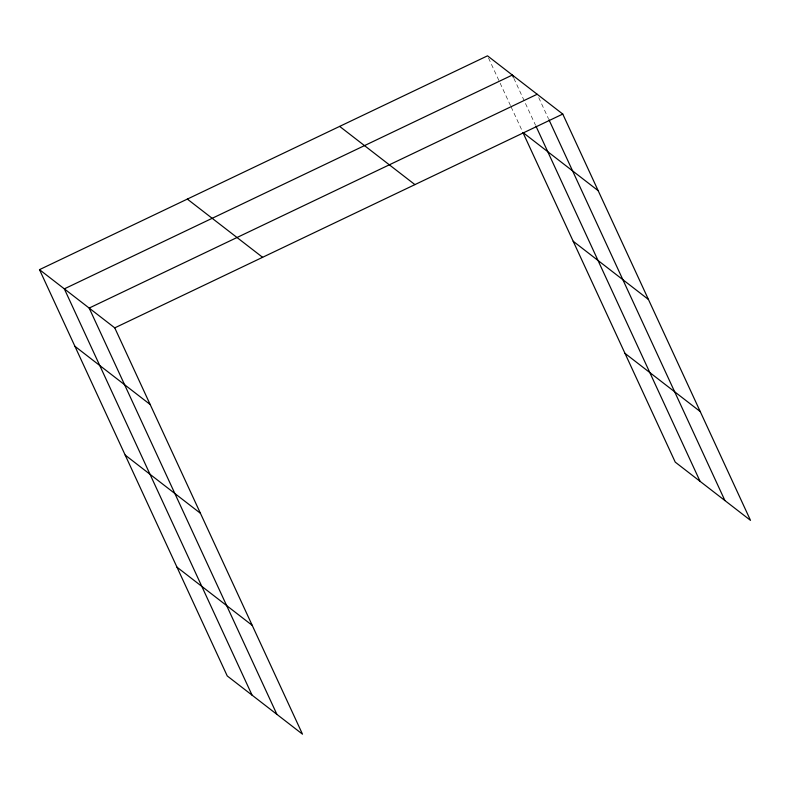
<?xml version="1.0" encoding="UTF-8"?>
<svg xmlns="http://www.w3.org/2000/svg" width="790" height="790" viewBox="0 0 790 790"><rect width="100%" height="100%" fill="white"/><g stroke="black" fill="none" stroke-linecap="round" stroke-linejoin="round"><path stroke-width="0.59" stroke-dasharray="3.95 2.96" d="M538.721 97.595L548.467 118.698M513.885 78.378L535.432 125.027M488.536 58.055L510.597 105.82M511.11 106.927L522.407 131.357"/><path stroke-width="1.19" d="M39.5 269.647L114.757 327.87L302.491 734.167L227.234 675.944L39.5 269.647L487.509 55.833L562.766 114.056L750.5 520.353L675.243 462.13L522.911 132.473L598.178 190.686M537.18 94.257L89.171 308.07L276.905 714.367M114.757 327.87L562.766 114.056M573.185 241.256L648.442 299.479M339.661 126.4L414.918 184.613M624.969 353.347L700.236 411.56M187.339 199.09L262.596 257.303M74.912 346.287L150.169 404.5M125.176 455.07L200.433 513.293M176.97 567.161L252.227 625.374M548.981 119.803L724.914 500.554M513.372 77.272L512.345 75.05L64.336 288.863L252.069 695.161M535.946 126.133L700.078 481.347"/></g></svg>
